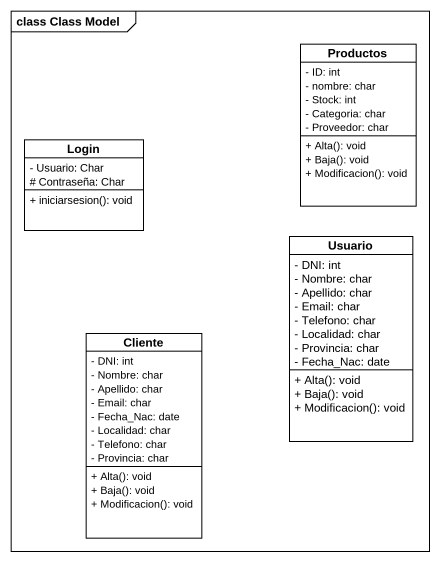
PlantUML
@startuml
mainframe class Class Model
hide circle
hide empty members
skinparam classAttributeIconSize 0
class Productos {
  - ID: int
  - nombre: char
  - Stock: int
  - Categoria: char
  - Proveedor: char
  + Alta(): void
  + Baja(): void
  + Modificacion(): void
}
class Login {
  - Usuario: Char
  # Contraseña: Char
  + iniciarsesion(): void
}
class Usuario {
  - DNI: int
  - Nombre: char
  - Apellido: char
  - Email: char
  - Telefono: char
  - Localidad: char
  - Provincia: char
  - Fecha_Nac: date
  + Alta(): void
  + Baja(): void
  + Modificacion(): void
}
class Cliente {
  - DNI: int
  - Nombre: char
  - Apellido: char
  - Email: char
  - Fecha_Nac: date
  - Localidad: char
  - Telefono: char
  - Provincia: char
  + Alta(): void
  + Baja(): void
  + Modificacion(): void
}
@enduml
